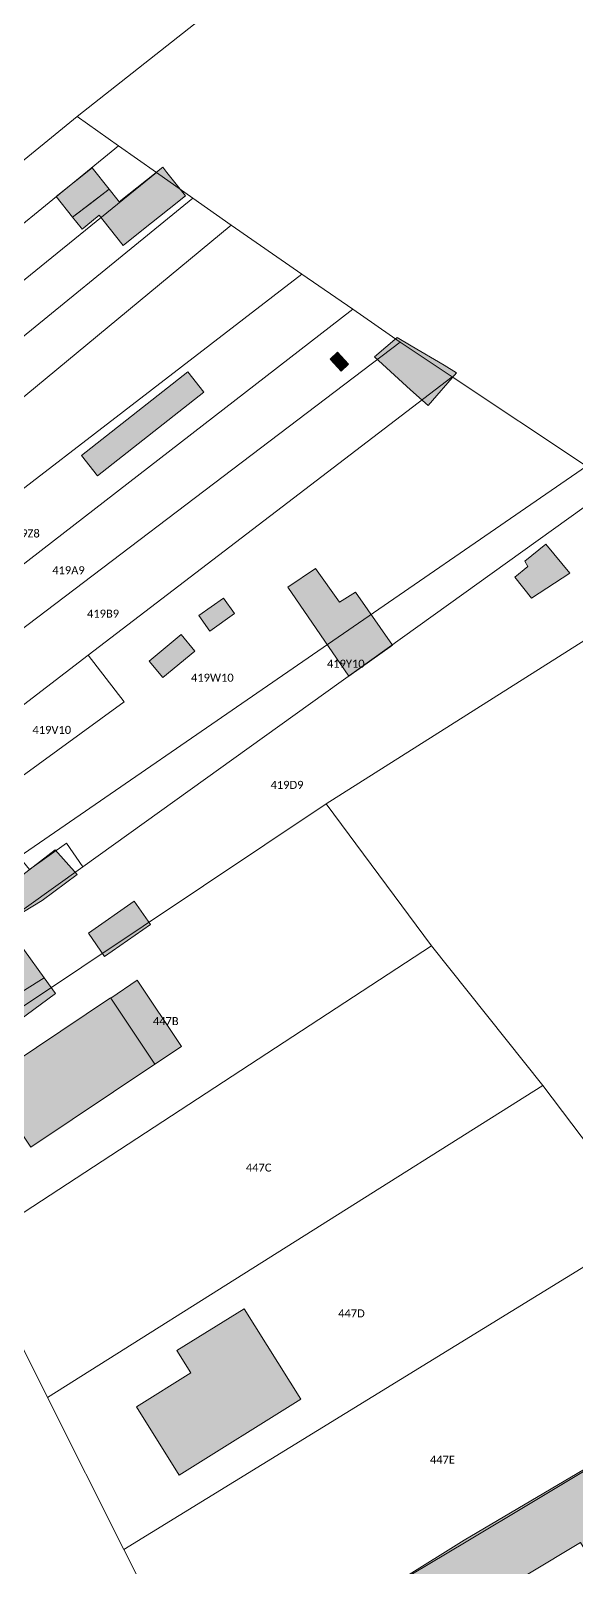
# Model space of a CAD drawing. Header units: metres. Extents: x 113120 to 240396, y 120329 to 242116.
# Drawn here: x 117326.8 to 117381.4, y 121321.2 to 121474.9 of the extents above; entities that cross this region are included whole.
import ezdxf

# ---------------------------------------------------------------- set-up
doc = ezdxf.new("R2010")
doc.units = ezdxf.units.M
doc.header["$LTSCALE"] = 3
for name, color, linetype, lineweight in [('Bpn_CaPa', 78, 'Continuous', 0), ('Bpn_ReBu', 4, 'Continuous', 0), ('Bpt_CaNu', 7, 'Continuous', 0), ('Hachure bâtiment', 11, 'Continuous', 0)]:
    doc.layers.add(name, color=color, linetype=linetype, lineweight=lineweight)
doc.styles.add('Legend', font='')
doc.styles.get('Legend').set_extended_font_data('Calibri')

msp = doc.modelspace()

# ---------------------------------------------------------------- hatches: boundary and pattern name
at = {"layer": 'Hachure bâtiment'}
h = msp.add_hatch(color=256, dxfattribs=at)
h.dxf.hatch_style = 1
h.paths.add_polyline_path([(117330.98, 121456.2), (117329.33, 121458.27), (117332.93, 121461.14), (117334.63, 121459)])
h = msp.add_hatch(color=256, dxfattribs=at)
h.dxf.hatch_style = 1
h.paths.add_polyline_path([(117333.65, 121456.4), (117332.88, 121455.78), (117331.92, 121455.02), (117331.82, 121455.14), (117330.98, 121456.2), (117332.73, 121457.55), (117334.63, 121459), (117335.52, 121457.88), (117335.63, 121457.74), (117338.37, 121459.91), (117340, 121461.21), (117340.41, 121460.68), (117342.27, 121458.35), (117340.64, 121457.05), (117337.91, 121454.88), (117336.04, 121453.39), (117334.01, 121455.95), (117333.76, 121456.25)])
h = msp.add_hatch(color=256, dxfattribs=at)
h.dxf.hatch_style = 1
h.paths.add_polyline_path([(117369.39, 121440.66), (117366.53, 121437.37), (117364.79, 121438.96), (117361.19, 121442.26), (117363.45, 121444.18), (117364.86, 121443.35), (117368.14, 121441.4)])
h = msp.add_hatch(color=256, dxfattribs=at)
h.dxf.hatch_style = 1
h.paths.add_polyline_path([(117358.58, 121441.52), (117357.83, 121440.82), (117356.73, 121442), (117357.48, 121442.7)])
h = msp.add_hatch(color=256, dxfattribs=at)
h.dxf.hatch_style = 1
h.paths.add_polyline_path([(117331.86, 121432.38), (117342.5, 121440.75), (117344.1, 121438.72), (117333.47, 121430.34)])
h = msp.add_hatch(color=256, dxfattribs=at)
h.dxf.hatch_style = 1
h.paths.add_polyline_path([(117380.72, 121420.62), (117376.88, 121418.13), (117375.2, 121420.22), (117376.52, 121421.3), (117376.2, 121421.83), (117378.31, 121423.51)])
h = msp.add_hatch(color=256, dxfattribs=at)
h.dxf.hatch_style = 1
h.paths.add_polyline_path([(117357.68, 121417.73), (117359.28, 121418.72), (117362.98, 121413.43), (117358.62, 121410.32), (117352.52, 121419.23), (117355.27, 121421.1)])
h = msp.add_hatch(color=256, dxfattribs=at)
h.dxf.hatch_style = 1
h.paths.add_polyline_path([(117347.18, 121416.6), (117344.7, 121414.83), (117343.6, 121416.4), (117346.08, 121418.13)])
h = msp.add_hatch(color=256, dxfattribs=at)
h.dxf.hatch_style = 1
h.paths.add_polyline_path([(117343.2, 121412.83), (117340, 121410.18), (117338.63, 121411.83), (117341.83, 121414.48)])
h = msp.add_hatch(color=256, dxfattribs=at)
h.dxf.hatch_style = 1
h.paths.add_polyline_path([(117328.12, 121380.17), (117322.72, 121376.8), (117316.39, 121373.28), (117315.55, 121374.45), (117312.9, 121378.09), (117311.4, 121380.17), (117316.26, 121383.37), (117322.74, 121387.68), (117324.27, 121388.7), (117325.48, 121390.05), (117325.56, 121390.14), (117329.22, 121392.96), (117331.44, 121390.48), (117327.94, 121387.9), (117324.2, 121385.64)])
h = msp.add_hatch(color=256, dxfattribs=at)
h.dxf.hatch_style = 1
h.paths.add_polyline_path([(117332.56, 121384.61), (117337.15, 121387.81), (117338.76, 121385.48), (117334.18, 121382.29)])
h = msp.add_hatch(color=256, dxfattribs=at)
h.dxf.hatch_style = 1
h.paths.add_polyline_path([(117328.12, 121380.17), (117329.26, 121378.59), (117324.18, 121374.83), (117322.72, 121376.8)], flags=17)
h = msp.add_hatch(color=256, dxfattribs=at)
h.dxf.hatch_style = 1
h.paths.add_polyline_path([(117339.21, 121371.53), (117334.79, 121378.13), (117337.45, 121379.92), (117341.88, 121373.31)])
h = msp.add_hatch(color=256, dxfattribs=at)
h.dxf.hatch_style = 1
h.paths.add_polyline_path([(117334.79, 121378.13), (117339.21, 121371.53), (117326.81, 121363.24), (117322.38, 121369.85), (117334.77, 121378.15)])
h = msp.add_hatch(color=256, dxfattribs=at)
h.dxf.hatch_style = 1
h.paths.add_polyline_path([(117353.82, 121338.02), (117341.63, 121330.42), (117337.38, 121337.28), (117342.82, 121340.67), (117341.42, 121342.9), (117348.13, 121347.08)])
h = msp.add_hatch(color=256, dxfattribs=at)
h.dxf.hatch_style = 1
h.paths.add_polyline_path([(117372.36, 121318.04), (117374.48, 121319.31), (117376.26, 121320.38), (117378.53, 121316.58), (117374.63, 121314.24)], flags=16)
h.paths.add_polyline_path([(117405.12, 121326.33), (117386.87, 121315.37), (117381.78, 121323.7), (117360.72, 121311.03), (117361.98, 121308.78), (117357.38, 121306.02), (117358.1, 121304.77), (117356.36, 121303.66), (117354.77, 121306.77), (117356.33, 121307.63), (117352.95, 121313.5), (117357.81, 121316.24), (117370.15, 121323.94), (117396.81, 121339.65), (117397.05, 121339.69)])

# ---------------------------------------------------------------- linework, layer by layer
at = {"layer": 'Bpn_CaPa'}
for points in [[(117394.66, 121421.8), (117385.22, 121429.43), (117382.37, 121431.33), (117368.96, 121440.26), (117363.76, 121443.72), (117359, 121447), (117353.92, 121450.52), (117346.83, 121455.43), (117343, 121458.12), (117339.38, 121460.67), (117335.58, 121463.33), (117331.42, 121466.27), (117343.7, 121475.96), (117401.34, 121521.72), (117409.58, 121528.43), (117414.5, 121525.02), (117417.67, 121522.83), (117420.71, 121520.72), (117423.29, 121524.56), (117448.84, 121505.94), (117647.25, 121361.52), (117535.51, 121325.25), (117394.66, 121421.8)], [(117343.7, 121475.96), (117331.42, 121466.27), (117290.41, 121432.8), (117288.87, 121434.62), (117286.37, 121432.61), (117282.28, 121434.02), (117272.54, 121425.99), (117269.98, 121429.32), (117275.07, 121433.48), (117279.8, 121437.4), (117276.32, 121441.21), (117280.6, 121444.71), (117334.63, 121487.55), (117343.7, 121475.96)], [(117278.1, 121416.83), (117275.37, 121420.63), (117276.4, 121421.5), (117286.03, 121429.27), (117287.99, 121430.86), (117290.41, 121432.8), (117331.42, 121466.27), (117335.58, 121463.33), (117300.13, 121434.41), (117290.9, 121427.03), (117278.1, 121416.83)], [(117278.1, 121416.83), (117290.9, 121427.03), (117300.13, 121434.41), (117335.58, 121463.33), (117339.38, 121460.67), (117296.03, 121425.53), (117293.64, 121423.9), (117282.47, 121414.42), (117280.72, 121413.2), (117278.1, 121416.83)], [(117282.47, 121414.42), (117293.64, 121423.9), (117296.03, 121425.53), (117339.38, 121460.67), (117343, 121458.12), (117299.82, 121422.92), (117298.7, 121422.03), (117292.28, 121417.27), (117284.73, 121411.4), (117282.47, 121414.42)], [(117346.83, 121455.43), (117302.62, 121418.86), (117297.91, 121415.1), (117295.43, 121413.3), (117287.68, 121407.47), (117284.73, 121411.4), (117292.28, 121417.27), (117298.7, 121422.03), (117299.82, 121422.92), (117343, 121458.12), (117346.83, 121455.43)], [(117353.92, 121450.52), (117306.15, 121413.8), (117302.26, 121410.87), (117299.3, 121408.42), (117291.42, 121402.48), (117287.68, 121407.47), (117295.43, 121413.3), (117297.91, 121415.1), (117302.62, 121418.86), (117346.83, 121455.43), (117353.92, 121450.52)], [(117353.92, 121450.52), (117359, 121447), (117311.7, 121410.42), (117302.92, 121403.78), (117294.82, 121397.85), (117291.42, 121402.48), (117299.3, 121408.42), (117302.26, 121410.87), (117306.15, 121413.8), (117353.92, 121450.52)], [(117297.87, 121394.02), (117294.82, 121397.85), (117302.92, 121403.78), (117311.7, 121410.42), (117359, 121447), (117363.76, 121443.72), (117314.33, 121406.27), (117305.92, 121399.78), (117297.87, 121394.02)], [(117311.58, 121396.36), (117304, 121390.53), (117301.52, 121388.62), (117297.87, 121394.02), (117305.92, 121399.78), (117314.33, 121406.27), (117363.76, 121443.72), (117368.96, 121440.26), (117332.55, 121412.43), (117317.69, 121401.06), (117317.28, 121400.75), (117311.58, 121396.36)], [(117320.86, 121396.64), (117336.12, 121407.76), (117332.55, 121412.43), (117368.96, 121440.26), (117382.37, 121431.33), (117325.63, 121392.25), (117324.56, 121391.61), (117310.69, 121381.57), (117307.5, 121379.26), (117304.72, 121383.88), (117307.27, 121386.03), (117320.86, 121396.64)], [(117325.63, 121392.25), (117382.37, 121431.33), (117385.22, 121429.43), (117332, 121391.26), (117330.37, 121393.61), (117326.66, 121391), (117325.63, 121392.25)], [(117394.66, 121421.8), (117356.35, 121397.55), (117325.76, 121377.11), (117313.17, 121368.66), (117311.81, 121370.87), (117316.33, 121373.78), (117313.15, 121378.17), (117320.69, 121383.18), (117332, 121391.26), (117385.22, 121429.43), (117394.66, 121421.8)], [(117394.66, 121421.8), (117445.85, 121368.75), (117398.59, 121340.7), (117388.68, 121355.28), (117378.02, 121369.4), (117366.88, 121383.35), (117356.35, 121397.55), (117394.66, 121421.8)], [(117320.86, 121396.64), (117317.69, 121401.06), (117332.55, 121412.43), (117336.12, 121407.76), (117320.86, 121396.64)], [(117313.17, 121368.66), (117325.76, 121377.11), (117356.35, 121397.55), (117366.88, 121383.35), (117320.88, 121353.32), (117313.17, 121368.66)], [(117332, 121391.26), (117320.69, 121383.18), (117313.15, 121378.17), (117310.69, 121381.57), (117324.56, 121391.61), (117325.63, 121392.25), (117326.66, 121391), (117330.37, 121393.61), (117332, 121391.26)], [(117366.88, 121383.35), (117378.02, 121369.4), (117328.47, 121338.2), (117320.88, 121353.32), (117366.88, 121383.35)], [(117388.68, 121355.28), (117336.11, 121323.01), (117328.47, 121338.2), (117378.02, 121369.4), (117388.68, 121355.28)], [(117343.72, 121307.87), (117336.11, 121323.01), (117388.68, 121355.28), (117398.59, 121340.7), (117379.24, 121329.1), (117376.91, 121327.71), (117370.35, 121323.77), (117357.55, 121316.13), (117352.98, 121313.41), (117344.5, 121308.34), (117343.72, 121307.87)], [(117343.72, 121307.87), (117344.5, 121308.34), (117352.98, 121313.41), (117357.55, 121316.13), (117370.35, 121323.77), (117376.91, 121327.71), (117379.24, 121329.1), (117398.59, 121340.7), (117433.52, 121296.88), (117382.38, 121274.85), (117380.7, 121274.11), (117380.64, 121274.25), (117374.98, 121271.76), (117374.93, 121271.81), (117370.78, 121270.01), (117363.27, 121266.59), (117353.66, 121288.09), (117351.26, 121293.32), (117349, 121297.79), (117348.19, 121297.39), (117345.54, 121302.49), (117346.37, 121302.91), (117343.72, 121307.87)]]:
    msp.add_lwpolyline(points, close=True, dxfattribs=at)
at = {"layer": 'Bpn_ReBu'}
for points in [[(117330.98, 121456.2), (117329.33, 121458.27), (117332.93, 121461.14), (117334.63, 121459), (117330.98, 121456.2)], [(117333.65, 121456.4), (117332.88, 121455.78), (117331.92, 121455.02), (117331.82, 121455.14), (117330.98, 121456.2), (117332.73, 121457.55), (117334.63, 121459), (117335.52, 121457.88), (117335.63, 121457.74), (117338.37, 121459.91), (117340, 121461.21), (117340.41, 121460.68), (117342.27, 121458.35), (117340.64, 121457.05), (117337.91, 121454.88), (117336.04, 121453.39), (117334.01, 121455.95), (117333.76, 121456.25), (117333.65, 121456.4)], [(117369.39, 121440.66), (117366.53, 121437.37), (117364.79, 121438.96), (117361.19, 121442.26), (117363.45, 121444.18), (117364.86, 121443.35), (117368.14, 121441.4), (117369.39, 121440.66)], [(117358.58, 121441.52), (117357.83, 121440.82), (117356.73, 121442), (117357.48, 121442.7), (117358.58, 121441.52)], [(117331.86, 121432.38), (117342.5, 121440.75), (117344.1, 121438.72), (117333.47, 121430.34), (117331.86, 121432.38)], [(117380.72, 121420.62), (117376.88, 121418.13), (117375.2, 121420.22), (117376.52, 121421.3), (117376.2, 121421.83), (117378.31, 121423.51), (117380.72, 121420.62)], [(117357.68, 121417.73), (117359.28, 121418.72), (117362.98, 121413.43), (117358.62, 121410.32), (117352.52, 121419.23), (117355.27, 121421.1), (117357.68, 121417.73)], [(117347.18, 121416.6), (117344.7, 121414.83), (117343.6, 121416.4), (117346.08, 121418.13), (117347.18, 121416.6)], [(117343.2, 121412.83), (117340, 121410.18), (117338.63, 121411.83), (117341.83, 121414.48), (117343.2, 121412.83)], [(117328.12, 121380.17), (117322.72, 121376.8), (117316.39, 121373.28), (117315.55, 121374.45), (117312.9, 121378.09), (117311.4, 121380.17), (117316.26, 121383.37), (117322.74, 121387.68), (117324.27, 121388.7), (117325.48, 121390.05), (117325.56, 121390.14), (117329.22, 121392.96), (117331.44, 121390.48), (117327.94, 121387.9), (117324.2, 121385.64), (117328.12, 121380.17)], [(117332.56, 121384.61), (117337.15, 121387.81), (117338.76, 121385.48), (117334.18, 121382.29), (117332.56, 121384.61)], [(117328.12, 121380.17), (117329.26, 121378.59), (117324.18, 121374.83), (117322.72, 121376.8), (117328.12, 121380.17)], [(117339.21, 121371.53), (117334.79, 121378.13), (117337.45, 121379.92), (117341.88, 121373.31), (117339.21, 121371.53)], [(117334.79, 121378.13), (117339.21, 121371.53), (117326.81, 121363.24), (117322.38, 121369.85), (117334.77, 121378.15), (117334.79, 121378.13)], [(117353.82, 121338.02), (117341.63, 121330.42), (117337.38, 121337.28), (117342.82, 121340.67), (117341.42, 121342.9), (117348.13, 121347.08), (117353.82, 121338.02)], [(117405.12, 121326.33), (117386.87, 121315.37), (117381.78, 121323.7), (117360.72, 121311.03), (117361.98, 121308.78), (117357.38, 121306.02), (117358.1, 121304.77), (117356.36, 121303.66), (117354.77, 121306.77), (117356.33, 121307.63), (117352.95, 121313.5), (117357.81, 121316.24), (117370.15, 121323.94), (117396.81, 121339.65), (117397.05, 121339.69), (117405.12, 121326.33)]]:
    msp.add_lwpolyline(points, close=True, dxfattribs=at)

# ---------------------------------------------------------------- texts
at = {"layer": 'Bpt_CaNu', "char_height": 0.8, "attachment_point": 7, "style": 'Legend'}
for s, insert in [('419Z8', (117324.58, 121424.18)), ('419A9', (117328.94, 121420.51)), ('419B9', (117332.42, 121416.17)), ('419Y10', (117356.42, 121411.16)), ('419W10', (117342.82, 121409.76)), ('419V10', (117326.96, 121404.54)), ('419D9', (117350.78, 121399.05)), ('447B', (117339.01, 121375.43)), ('447C', (117348.31, 121360.78)), ('447D', (117357.54, 121346.21)), ('447E', (117366.72, 121331.58))]:
    msp.add_mtext(s, dxfattribs=dict(at, insert=insert))

doc.saveas('drawing.dxf')
